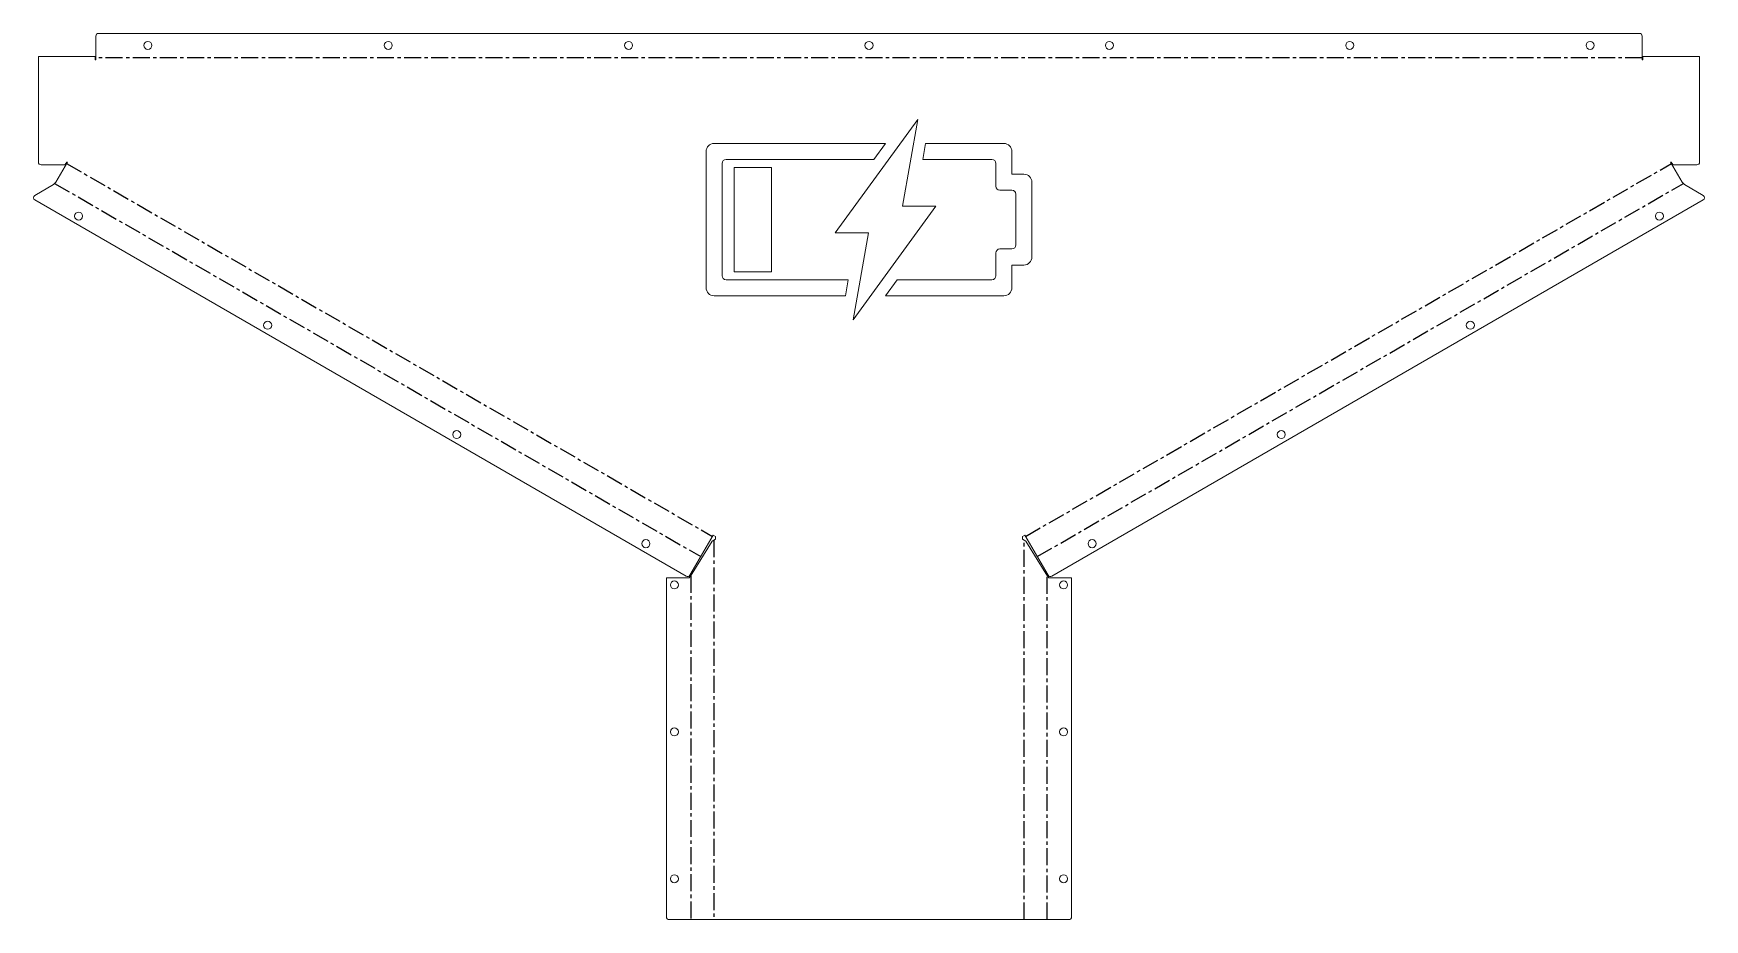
# Model space of a CAD drawing. Header units: millimetres. Extents: x -626 to 626, y 0 to 663.
import ezdxf

# ---------------------------------------------------------------- set-up
doc = ezdxf.new("R2010")
doc.units = ezdxf.units.MM
doc.linetypes.add('CENTERX2', pattern=[20.32, 12.7, -2.54, 2.54, -2.54])

msp = doc.modelspace()

# ---------------------------------------------------------------- linework, layer by layer
at = {"color": 7, "linetype": 'Continuous', "lineweight": 18}
for p, q in [((577, 663.4), (-577, 663.4)), ((-579, 661.4), (-579, 643.5)), ((579, 643.5), (579, 661.4)), ((-579.5, 646), (-622, 646)), ((-622, 646), (-622, 567)), ((-579.5, 643.5), (-579.5, 646)), ((-579, 643.5), (-579.5, 643.5)), ((579.5, 643.5), (579, 643.5)), ((579.5, 646), (579.5, 643.5)), ((622, 646), (579.5, 646)), ((622, 567), (622, 646)), ((36.5, 599), (-25.3, 514)), ((25, 534), (36.5, 599)), ((12.3, 581), (-116, 581)), ((3.5, 569), (12.3, 581)), ((42.4, 581), (40.3, 569)), ((101, 581), (42.4, 581)), ((-602.3, 565), (-620, 565)), ((-609, 552), (-600.3, 567)), ((-600.8, 567), (-602.3, 565)), ((-600.3, 567), (-600.8, 567)), ((-122, 575), (-122, 473)), ((-110, 482), (-110, 566)), ((-107, 569), (3.5, 569)), ((40.3, 569), (92, 569)), ((95, 566), (95, 549)), ((107, 558), (107, 575)), ((600.3, 567), (609, 552)), ((600.3, 567), (600.8, 567)), ((600.8, 567), (602.3, 565)), ((602.3, 565), (620, 565)), ((-610.7, 550.2), (-609, 552)), ((-73, 563), (-101, 563)), ((-101, 563), (-101, 485)), ((-73, 485), (-73, 563)), ((116, 558), (107, 558)), ((122, 496), (122, 552)), ((609, 552), (610.7, 550.2)), ((-624.7, 542.1), (-610.7, 550.2)), ((-136.8, 257), (-624.7, 538.7)), ((98, 546), (107, 546)), ((110, 543), (110, 505)), ((136.8, 257), (624.7, 538.7)), ((624.7, 542.1), (610.7, 550.2)), ((-11.8, 449), (50, 534)), ((50, 534), (25, 534)), ((-25.3, 514), (-0.3, 514)), ((-0.3, 514), (-11.8, 449)), ((107, 502), (98, 502)), ((95, 499), (95, 482)), ((107, 473), (107, 490)), ((107, 490), (116, 490)), ((-15.6, 479), (-107, 479)), ((-101, 485), (-73, 485)), ((-17.7, 467), (-15.6, 479)), ((21.2, 479), (12.4, 467)), ((92, 479), (21.2, 479)), ((-116, 467), (-17.7, 467)), ((12.4, 467), (101, 467)), ((-116.7, 287.8), (-134.1, 257.7)), ((-117.4, 283.2), (-132.4, 259)), ((-117.4, 283.2), (-115, 284.8)), ((-116.7, 287.8), (-115, 286.8)), ((-115, 286.8), (-115, 284.8)), ((115, 286.8), (116.7, 287.8)), ((115, 284.8), (115, 286.8)), ((115, 284.8), (117.4, 283.2)), ((134.1, 257.7), (116.7, 287.8)), ((132.4, 259), (117.4, 283.2)), ((-151.7, 2), (-151.7, 255.8)), ((-134.7, 255.8), (-151.7, 255.8)), ((-134.7, 255.8), (-132.4, 259)), ((132.4, 259), (134.7, 255.8)), ((151.7, 255.8), (134.7, 255.8)), ((151.7, 2), (151.7, 255.8)), ((-149.7, 0), (149.7, 0))]:
    msp.add_line(p, q, dxfattribs=at)
at = {"color": 7, "linetype": 'CENTERX2'}
for p, q in [((579, 645.2), (-579, 645.2)), ((-600.9, 566), (-117.3, 286.8)), ((117.3, 286.8), (600.9, 566)), ((-609.9, 551.1), (-126, 271.7)), ((126, 271.7), (609.9, 551.1)), ((-116.2, 284), (-116.2, 0)), ((116.2, 0), (116.2, 284)), ((-133.5, 257.4), (-133.5, 0)), ((133.5, 0), (133.5, 257.4))]:
    msp.add_line(p, q, dxfattribs=at)
at = {"color": 7, "linetype": 'Continuous', "lineweight": 18}
for centre in [(-540, 654.4), (-360, 654.4), (-180, 654.4), (0, 654.4), (180, 654.4), (360, 654.4), (540, 654.4), (-591.9, 526.6), (591.9, 526.6), (-450.3, 444.9), (450.3, 444.9), (-308.7, 363.1), (308.7, 363.1), (-167.1, 281.4), (167.1, 281.4), (-145.7, 250.5), (145.7, 250.5), (-145.7, 140.5), (145.7, 140.5), (-145.7, 30.5), (145.7, 30.5)]:
    msp.add_circle(centre, 3, dxfattribs=at)
for centre, radius, start, end in [((-577, 661.4), 2, 90, 180), ((577, 661.4), 2, 0, 90), ((-116, 575), 6, 90, 180), ((101, 575), 6, 0, 90), ((-620, 567), 2, 180, 270), ((-107, 566), 3, 90, 180), ((92, 566), 3, 0, 90), ((620, 567), 2, 270, 360), ((116, 552), 6, 0, 90), ((-623.7, 540.4), 2, 120, 240), ((98, 549), 3, 180, 270), ((107, 543), 3, 360, 90), ((623.7, 540.4), 2, 300, 60), ((98, 499), 3, 90, 180), ((107, 505), 3, 270, 0), ((116, 496), 6, 270, 0), ((-107, 482), 3, 180, 270), ((92, 482), 3, 270, 0), ((-116, 473), 6, 180, 270), ((101, 473), 6, 270, 0), ((-135.8, 258.7), 2, 240, 330), ((135.8, 258.7), 2, 210, 300), ((-149.7, 2), 2, 180, 270), ((149.7, 2), 2, 270, 0)]:
    msp.add_arc(centre, radius, start, end, dxfattribs=at)

doc.saveas('drawing.dxf')
